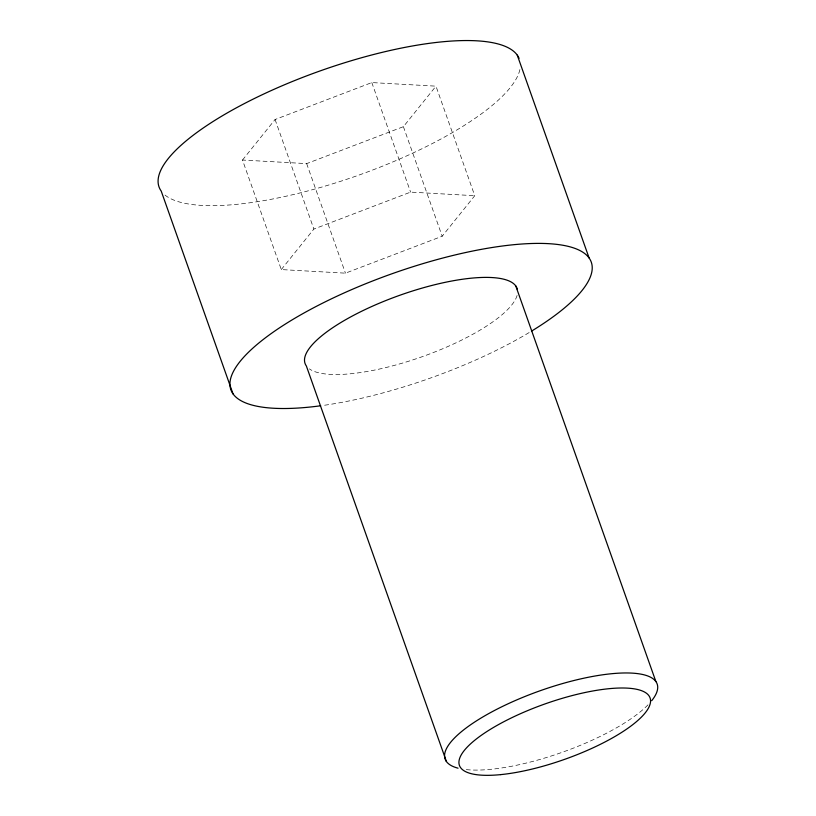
<?xml version="1.0" encoding="UTF-8"?>
<svg xmlns="http://www.w3.org/2000/svg" width="816" height="816" viewBox="0 0 816 816"><rect width="100%" height="100%" fill="white"/><g stroke="black" fill="none" stroke-linecap="round" stroke-linejoin="round"><path stroke-width="0.61" stroke-dasharray="4.08 3.06" d="M242.495 160.038L275.074 119.513L371.81 82.579L435.968 86.159L474.759 195.707L442.19 236.232L345.454 273.166L281.285 269.576L242.495 160.038L306.663 163.618L403.4 126.684L435.968 86.159M281.285 269.576L313.864 229.061L410.601 192.117L474.759 195.707M403.4 126.684L442.19 236.232M371.81 82.579L410.601 192.117M306.663 163.618L345.454 273.166M275.074 119.513L313.864 229.061M517.089 295.443A112.455 32.691 -19.5 0 1 421.77 356.847A112.455 32.691 -19.5 0 1 309.346 368.873M647.986 704.861A112.455 32.691 -19.5 0 1 466.303 769.621M529.156 332.551A191.179 55.58 -19.5 0 1 321.912 405.613M519.884 69.574A191.179 55.58 -19.5 0 1 356.011 176.113A191.179 55.58 -19.5 0 1 164.2 194.381"/><path stroke-width="1.22" d="M517.262 55.121L589.101 257.978M515.794 285.967L655.87 681.544M446.423 761.512L306.347 365.945A112.455 32.691 -19.5 0 1 397.219 296.198A112.455 32.691 -19.5 0 1 517.344 289.303M233.039 393.934L161.211 191.077A191.179 55.58 -19.5 0 1 311.488 74.052A191.179 55.58 -19.5 0 1 519.068 58.324M458.051 768.182A112.455 32.691 -19.5 0 1 542.048 690.071A112.455 32.691 -19.5 0 1 651.709 700.679M320.688 405.776A191.179 55.58 -19.5 0 1 264.619 338.416A191.179 55.58 -19.5 0 1 532.756 243.474A191.179 55.58 -19.5 0 1 531.512 331.133M500.718 774.619A101.113 29.396 -19.5 0 0 650.291 703.361A101.113 29.396 -19.5 0 0 513.223 717.029A101.113 29.396 -19.5 0 0 500.718 774.619"/></g></svg>
